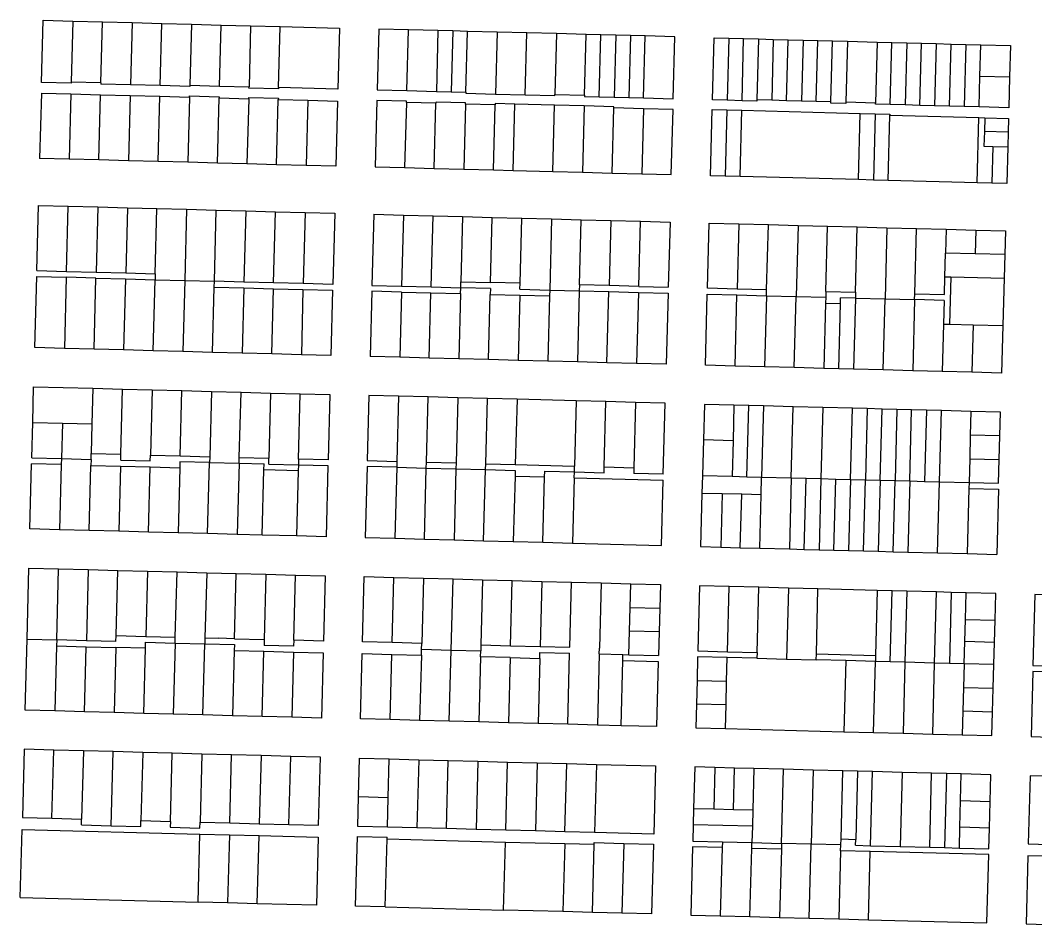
# Model space of a CAD drawing. Header units: inches. Extents: x 486468 to 494399, y 5455955 to 5460553.
# Drawn here: x 488195 to 488717, y 5456815 to 5457280 of the extents above; entities that cross this region are included whole.
import ezdxf

# ---------------------------------------------------------------- set-up
doc = ezdxf.new("R2010")
doc.units = ezdxf.units.IN
doc.header["$MEASUREMENT"] = 0
doc.layers.add('ParcelLines', color=10, linetype='Continuous')

msp = doc.modelspace()

# ---------------------------------------------------------------- linework, layer by layer
at = {"layer": 'ParcelLines', "color": 1}
for p, q in [((488205.743, 5457248.144), (488206.595, 5457280.113)), ((488206.595, 5457280.113), (488221.818, 5457279.711)), ((488221.818, 5457279.711), (488220.983, 5457248.347)), ((488221.818, 5457279.711), (488237.041, 5457279.309)), ((488236.207, 5457247.941), (488237.041, 5457279.309)), ((488237.041, 5457279.309), (488252.264, 5457278.907)), ((488252.264, 5457278.907), (488251.415, 5457246.926)), ((488252.264, 5457278.907), (488267.488, 5457278.505)), ((488266.638, 5457246.521), (488267.488, 5457278.505)), ((488267.488, 5457278.505), (488282.711, 5457278.103)), ((488282.711, 5457278.103), (488281.878, 5457246.724)), ((488282.711, 5457278.103), (488297.934, 5457277.701)), ((488297.102, 5457246.318), (488297.934, 5457277.701)), ((488297.934, 5457277.701), (488313.157, 5457277.298)), ((488313.157, 5457277.298), (488312.326, 5457245.912)), ((488313.157, 5457277.298), (488328.38, 5457276.896)), ((488327.549, 5457245.506), (488328.38, 5457276.896)), ((488328.38, 5457276.896), (488358.827, 5457276.092)), ((488358.827, 5457276.092), (488357.997, 5457244.695)), ((488378.976, 5457275.634), (488378.126, 5457244.382)), ((488394.225, 5457275.234), (488378.976, 5457275.634)), ((488393.376, 5457243.982), (488394.225, 5457275.234)), ((488409.425, 5457274.844), (488394.225, 5457275.234)), ((488409.425, 5457274.844), (488408.626, 5457243.583)), ((488417.025, 5457274.645), (488409.425, 5457274.844)), ((488417.025, 5457274.645), (488416.225, 5457243.383)), ((488424.675, 5457274.445), (488417.025, 5457274.645)), ((488423.825, 5457243.183), (488424.675, 5457274.445)), ((488439.875, 5457274.054), (488424.675, 5457274.445)), ((488439.875, 5457274.054), (488439.025, 5457242.183)), ((488455.125, 5457273.654), (488439.875, 5457274.054)), ((488454.275, 5457241.783), (488455.125, 5457273.654)), ((488470.325, 5457273.264), (488455.125, 5457273.654)), ((488470.325, 5457273.264), (488469.525, 5457241.983)), ((488485.575, 5457272.874), (488470.325, 5457273.264)), ((488484.725, 5457241.583), (488485.575, 5457272.874)), ((488493.175, 5457272.674), (488485.575, 5457272.874)), ((488492.325, 5457240.783), (488493.175, 5457272.674)), ((488500.825, 5457272.474), (488493.175, 5457272.674)), ((488500.825, 5457272.474), (488499.975, 5457240.584)), ((488508.424, 5457272.275), (488500.825, 5457272.474)), ((488508.424, 5457272.275), (488507.575, 5457240.384)), ((488516.024, 5457272.085), (488508.424, 5457272.275)), ((488515.175, 5457240.183), (488516.024, 5457272.085)), ((488531.274, 5457271.685), (488516.024, 5457272.085)), ((488530.425, 5457239.783), (488531.274, 5457271.685)), ((488550.525, 5457239.183), (488551.374, 5457271.134)), ((488551.374, 5457271.134), (488558.974, 5457270.934)), ((488558.974, 5457270.934), (488558.124, 5457238.983)), ((488558.974, 5457270.934), (488566.574, 5457270.734)), ((488565.724, 5457238.783), (488566.574, 5457270.734)), ((488566.574, 5457270.734), (488574.224, 5457270.534)), ((488574.224, 5457270.534), (488573.374, 5457239.183)), ((488574.224, 5457270.534), (488581.824, 5457270.334)), ((488581.824, 5457270.334), (488580.974, 5457238.983)), ((488581.824, 5457270.334), (488589.424, 5457270.134)), ((488588.624, 5457238.783), (488589.424, 5457270.134)), ((488589.424, 5457270.134), (488597.074, 5457269.934)), ((488597.074, 5457269.934), (488596.224, 5457238.584)), ((488597.074, 5457269.934), (488604.674, 5457269.735)), ((488603.824, 5457238.384), (488604.674, 5457269.735)), ((488604.674, 5457269.735), (488612.274, 5457269.535)), ((488611.424, 5457238.184), (488612.274, 5457269.535)), ((488612.274, 5457269.535), (488619.874, 5457269.335)), ((488619.874, 5457269.335), (488619.024, 5457237.984)), ((488619.874, 5457269.335), (488635.124, 5457268.935)), ((488635.124, 5457268.935), (488634.274, 5457237.584)), ((488635.124, 5457268.935), (488642.724, 5457268.734)), ((488641.874, 5457236.784), (488642.724, 5457268.734)), ((488642.724, 5457268.734), (488650.374, 5457268.534)), ((488650.374, 5457268.534), (488649.524, 5457236.584)), ((488650.374, 5457268.534), (488657.973, 5457268.334)), ((488657.124, 5457236.384), (488657.973, 5457268.334)), ((488657.973, 5457268.334), (488665.573, 5457268.134)), ((488665.573, 5457268.134), (488664.724, 5457236.184)), ((488665.573, 5457268.134), (488673.223, 5457267.934)), ((488672.324, 5457235.984), (488673.223, 5457267.934)), ((488673.223, 5457267.934), (488680.823, 5457267.734)), ((488680.823, 5457267.734), (488679.974, 5457235.784)), ((488680.823, 5457267.734), (488688.423, 5457267.534)), ((488687.993, 5457251.435), (488688.423, 5457267.534)), ((488688.423, 5457267.534), (488703.673, 5457267.135)), ((488703.673, 5457267.135), (488703.243, 5457251.035)), ((488220.967, 5457247.738), (488205.743, 5457248.144)), ((488220.983, 5457248.347), (488220.967, 5457247.738)), ((488236.207, 5457247.941), (488220.983, 5457248.347)), ((488236.207, 5457247.941), (488236.191, 5457247.332)), ((488251.415, 5457246.926), (488236.191, 5457247.332)), ((488687.574, 5457235.584), (488687.993, 5457251.435)), ((488687.993, 5457251.435), (488703.243, 5457251.035)), ((488703.243, 5457251.035), (488702.824, 5457235.184)), ((488205.597, 5457242.662), (488204.705, 5457209.169)), ((488205.597, 5457242.662), (488220.821, 5457242.256)), ((488220.821, 5457242.256), (488219.93, 5457208.76)), ((488220.821, 5457242.256), (488236.045, 5457241.85)), ((488266.638, 5457246.521), (488251.415, 5457246.926)), ((488281.862, 5457246.115), (488266.638, 5457246.521)), ((488281.878, 5457246.724), (488281.862, 5457246.115)), ((488281.878, 5457246.724), (488297.102, 5457246.318)), ((488297.102, 5457246.318), (488312.326, 5457245.912)), ((488312.309, 5457245.303), (488312.326, 5457245.912)), ((488327.533, 5457244.897), (488312.309, 5457245.303)), ((488327.549, 5457245.506), (488327.533, 5457244.897)), ((488357.997, 5457244.695), (488327.549, 5457245.506)), ((488378.126, 5457244.382), (488393.376, 5457243.982)), ((488393.376, 5457243.982), (488408.626, 5457243.583)), ((488408.626, 5457243.583), (488416.225, 5457243.383)), ((488416.225, 5457243.383), (488423.825, 5457243.183)), ((488423.825, 5457243.183), (488423.825, 5457242.583)), ((488423.825, 5457242.583), (488439.025, 5457242.183)), ((488439.025, 5457242.183), (488454.275, 5457241.783)), ((488469.525, 5457241.983), (488484.725, 5457241.583)), ((488469.525, 5457241.383), (488469.525, 5457241.983)), ((488235.154, 5457208.35), (488236.045, 5457241.85)), ((488236.045, 5457241.85), (488251.269, 5457241.444)), ((488251.269, 5457241.444), (488250.379, 5457207.941)), ((488251.269, 5457241.444), (488266.493, 5457241.038)), ((488265.603, 5457207.531), (488266.493, 5457241.038)), ((488266.493, 5457241.038), (488281.717, 5457240.632)), ((488281.717, 5457240.632), (488280.827, 5457207.122)), ((488281.717, 5457240.632), (488281.733, 5457241.242)), ((488281.733, 5457241.242), (488296.956, 5457240.836)), ((488296.052, 5457206.712), (488296.94, 5457240.227)), ((488296.956, 5457240.836), (488296.94, 5457240.227)), ((488296.94, 5457240.227), (488312.164, 5457239.821)), ((488312.164, 5457239.821), (488311.276, 5457206.303)), ((488312.164, 5457239.821), (488312.18, 5457240.43)), ((488312.18, 5457240.43), (488327.404, 5457240.024)), ((488326.501, 5457205.893), (488327.388, 5457239.415)), ((488327.404, 5457240.024), (488327.388, 5457239.415)), ((488327.388, 5457239.415), (488342.612, 5457239.009)), ((488342.612, 5457239.009), (488341.725, 5457205.484)), ((488342.612, 5457239.009), (488357.836, 5457238.603)), ((488357.836, 5457238.603), (488356.949, 5457205.075)), ((488378.026, 5457238.882), (488377.126, 5457204.78)), ((488393.226, 5457238.482), (488378.026, 5457238.882)), ((488393.226, 5457237.882), (488392.326, 5457204.381)), ((488393.226, 5457237.882), (488393.226, 5457238.482)), ((488408.426, 5457237.483), (488393.226, 5457237.882)), ((488407.576, 5457203.981), (488408.426, 5457237.483)), ((488408.476, 5457238.083), (488408.426, 5457237.483)), ((488423.675, 5457237.683), (488408.476, 5457238.083)), ((488423.675, 5457237.083), (488422.776, 5457203.581)), ((488423.675, 5457237.083), (488423.675, 5457237.683)), ((488438.925, 5457236.683), (488423.675, 5457237.083)), ((488438.925, 5457237.283), (488438.925, 5457236.683)), ((488448.975, 5457237.023), (488438.925, 5457237.283)), ((488448.076, 5457202.921), (488448.975, 5457237.023)), ((488469.375, 5457236.483), (488448.975, 5457237.023)), ((488454.275, 5457241.783), (488469.525, 5457241.383)), ((488484.725, 5457241.583), (488484.725, 5457240.983)), ((488484.725, 5457240.983), (488492.325, 5457240.783)), ((488492.325, 5457240.783), (488499.975, 5457240.584)), ((488499.975, 5457240.584), (488507.575, 5457240.384)), ((488507.575, 5457240.384), (488515.175, 5457240.183)), ((488515.175, 5457240.183), (488530.425, 5457239.783)), ((488558.124, 5457238.983), (488550.525, 5457239.183)), ((488565.724, 5457238.783), (488558.124, 5457238.983)), ((488573.374, 5457238.583), (488565.724, 5457238.783)), ((488573.374, 5457239.183), (488573.374, 5457238.583)), ((488580.974, 5457238.983), (488573.374, 5457239.183)), ((488588.624, 5457238.783), (488580.974, 5457238.983)), ((488596.224, 5457238.584), (488588.624, 5457238.783)), ((488603.824, 5457238.384), (488596.224, 5457238.584)), ((488611.424, 5457238.184), (488603.824, 5457238.384)), ((488611.424, 5457237.584), (488611.424, 5457238.184)), ((488619.024, 5457237.384), (488611.424, 5457237.584)), ((488619.024, 5457237.984), (488619.024, 5457237.384)), ((488634.274, 5457237.584), (488619.024, 5457237.984)), ((488634.274, 5457236.984), (488634.274, 5457237.584)), ((488641.874, 5457236.784), (488634.274, 5457236.984)), ((488649.524, 5457236.584), (488641.874, 5457236.784)), ((488438.026, 5457203.181), (488438.925, 5457236.683)), ((488468.475, 5457202.381), (488469.375, 5457236.483)), ((488484.625, 5457236.082), (488469.375, 5457236.483)), ((488484.625, 5457236.082), (488483.675, 5457201.981)), ((488499.825, 5457235.683), (488484.625, 5457236.082)), ((488498.925, 5457201.582), (488499.825, 5457235.083)), ((488499.825, 5457235.083), (488499.825, 5457235.683)), ((488515.025, 5457234.683), (488499.825, 5457235.083)), ((488515.025, 5457234.683), (488514.175, 5457201.182)), ((488530.275, 5457234.283), (488515.025, 5457234.683)), ((488529.375, 5457200.782), (488530.275, 5457234.283)), ((488549.475, 5457200.232), (488550.375, 5457234.283)), ((488550.375, 5457234.283), (488557.975, 5457234.083)), ((488557.975, 5457234.083), (488557.075, 5457200.032)), ((488557.975, 5457234.083), (488565.624, 5457233.883)), ((488564.725, 5457200.082), (488565.624, 5457233.883)), ((488565.624, 5457233.883), (488626.524, 5457232.284)), ((488625.624, 5457198.233), (488626.524, 5457232.284)), ((488626.524, 5457232.284), (488634.124, 5457232.084)), ((488634.124, 5457232.084), (488633.224, 5457198.033)), ((488634.124, 5457232.084), (488641.774, 5457231.884)), ((488641.774, 5457231.884), (488641.724, 5457231.284)), ((488657.124, 5457236.384), (488649.524, 5457236.584)), ((488664.724, 5457236.184), (488657.124, 5457236.384)), ((488672.324, 5457235.984), (488664.724, 5457236.184)), ((488679.974, 5457235.784), (488672.324, 5457235.984)), ((488687.574, 5457235.584), (488679.974, 5457235.784)), ((488702.824, 5457235.184), (488687.574, 5457235.584)), ((488640.824, 5457197.833), (488641.724, 5457231.284)), ((488641.724, 5457231.284), (488687.424, 5457230.084)), ((488686.524, 5457196.634), (488687.424, 5457230.084)), ((488687.424, 5457230.084), (488690.474, 5457230.004)), ((488690.474, 5457230.004), (488690.284, 5457222.984)), ((488690.474, 5457230.004), (488702.674, 5457229.684)), ((488702.674, 5457229.684), (488702.484, 5457222.684)), ((488690.284, 5457222.984), (488690.074, 5457215.384)), ((488702.484, 5457222.684), (488690.284, 5457222.984)), ((488702.484, 5457222.684), (488702.284, 5457215.084)), ((488690.074, 5457215.384), (488694.624, 5457215.274)), ((488694.624, 5457215.274), (488694.124, 5457196.434)), ((488694.624, 5457215.274), (488702.284, 5457215.084)), ((488702.284, 5457215.084), (488701.774, 5457196.234)), ((488219.93, 5457208.76), (488204.705, 5457209.169)), ((488235.154, 5457208.35), (488219.93, 5457208.76)), ((488250.379, 5457207.941), (488235.154, 5457208.35)), ((488265.603, 5457207.531), (488250.379, 5457207.941)), ((488280.827, 5457207.122), (488265.603, 5457207.531)), ((488296.052, 5457206.712), (488280.827, 5457207.122)), ((488311.276, 5457206.303), (488296.052, 5457206.712)), ((488326.501, 5457205.893), (488311.276, 5457206.303)), ((488341.725, 5457205.484), (488326.501, 5457205.893)), ((488356.949, 5457205.075), (488341.725, 5457205.484)), ((488377.126, 5457204.78), (488392.326, 5457204.381)), ((488392.326, 5457204.381), (488407.576, 5457203.981)), ((488407.576, 5457203.981), (488422.776, 5457203.581)), ((488422.776, 5457203.581), (488438.026, 5457203.181)), ((488438.026, 5457203.181), (488448.076, 5457202.921)), ((488448.076, 5457202.921), (488468.475, 5457202.381)), ((488468.475, 5457202.381), (488483.675, 5457201.981)), ((488483.675, 5457201.981), (488498.925, 5457201.582)), ((488498.925, 5457201.582), (488514.175, 5457201.182)), ((488514.175, 5457201.182), (488529.375, 5457200.782)), ((488557.075, 5457200.032), (488549.475, 5457200.232)), ((488564.725, 5457199.832), (488557.075, 5457200.032)), ((488564.725, 5457199.832), (488564.725, 5457200.082)), ((488625.624, 5457198.233), (488564.725, 5457199.832)), ((488633.224, 5457198.033), (488625.624, 5457198.233)), ((488640.824, 5457197.833), (488633.224, 5457198.033)), ((488686.524, 5457196.634), (488640.824, 5457197.833)), ((488694.124, 5457196.434), (488686.524, 5457196.634)), ((488701.774, 5457196.234), (488694.124, 5457196.434)), ((488203.283, 5457151.47), (488204.177, 5457184.976)), ((488204.177, 5457184.976), (488219.377, 5457184.576)), ((488218.507, 5457151.066), (488219.377, 5457184.576)), ((488219.377, 5457184.576), (488234.577, 5457184.166)), ((488234.577, 5457184.166), (488233.706, 5457150.661)), ((488234.577, 5457184.166), (488249.826, 5457183.767)), ((488249.826, 5457183.767), (488248.955, 5457150.256)), ((488249.826, 5457183.767), (488265.026, 5457183.357)), ((488264.155, 5457149.852), (488265.026, 5457183.357)), ((488265.026, 5457183.357), (488280.276, 5457182.958)), ((488280.276, 5457182.958), (488279.276, 5457146.402)), ((488280.276, 5457182.958), (488295.476, 5457182.548)), ((488294.525, 5457145.996), (488295.476, 5457182.548)), ((488295.476, 5457182.548), (488310.676, 5457182.148)), ((488310.676, 5457182.148), (488309.725, 5457145.592)), ((488310.676, 5457182.148), (488325.926, 5457181.738)), ((488324.976, 5457145.186), (488325.926, 5457181.738)), ((488325.926, 5457181.738), (488341.126, 5457181.339)), ((488341.126, 5457181.339), (488340.176, 5457144.782)), ((488341.126, 5457181.339), (488356.376, 5457180.929)), ((488356.376, 5457180.929), (488355.401, 5457144.377)), ((488376.476, 5457180.429), (488375.476, 5457143.878)), ((488376.476, 5457180.429), (488391.676, 5457180.03)), ((488391.676, 5457180.03), (488390.726, 5457143.478)), ((488391.676, 5457180.03), (488406.926, 5457179.63)), ((488405.925, 5457143.078), (488406.926, 5457179.63)), ((488406.926, 5457179.63), (488422.126, 5457179.23)), ((488422.126, 5457179.23), (488421.255, 5457145.72)), ((488422.126, 5457179.23), (488437.376, 5457178.83)), ((488436.475, 5457145.321), (488437.376, 5457178.83)), ((488437.376, 5457178.83), (488452.576, 5457178.43)), ((488451.704, 5457144.922), (488452.576, 5457178.43)), ((488452.576, 5457178.43), (488467.826, 5457178.03)), ((488467.826, 5457178.03), (488466.875, 5457141.478)), ((488467.826, 5457178.03), (488483.026, 5457177.631)), ((488482.155, 5457144.124), (488483.026, 5457177.631)), ((488483.026, 5457177.631), (488498.276, 5457177.231)), ((488498.276, 5457177.231), (488497.405, 5457143.724)), ((488498.276, 5457177.231), (488513.525, 5457176.831)), ((488512.609, 5457143.325), (488513.525, 5457176.831)), ((488513.525, 5457176.831), (488528.725, 5457176.431)), ((488528.725, 5457176.431), (488527.837, 5457142.926)), ((488547.926, 5457142.38), (488548.825, 5457175.881)), ((488548.825, 5457175.881), (488564.075, 5457175.481)), ((488564.075, 5457175.481), (488563.175, 5457141.981)), ((488564.075, 5457175.481), (488579.275, 5457175.082)), ((488578.375, 5457141.581), (488579.275, 5457175.082)), ((488579.275, 5457175.082), (488594.525, 5457174.682)), ((488594.525, 5457174.682), (488593.525, 5457138.131)), ((488594.525, 5457174.682), (488609.725, 5457174.282)), ((488608.825, 5457140.781), (488609.725, 5457174.282)), ((488609.725, 5457174.282), (488624.975, 5457173.882)), ((488624.075, 5457140.381), (488624.975, 5457173.882)), ((488624.975, 5457173.882), (488640.175, 5457173.482)), ((488640.175, 5457173.482), (488639.225, 5457136.932)), ((488640.175, 5457173.482), (488655.424, 5457173.083)), ((488654.525, 5457139.582), (488655.424, 5457173.083)), ((488655.424, 5457173.083), (488670.674, 5457172.683)), ((488670.674, 5457172.683), (488670.345, 5457160.483)), ((488670.674, 5457172.683), (488685.874, 5457172.283)), ((488685.874, 5457172.283), (488685.574, 5457160.083)), ((488685.874, 5457172.283), (488701.124, 5457171.883)), ((488701.124, 5457171.883), (488700.784, 5457159.683)), ((488670.019, 5457148.308), (488670.345, 5457160.483)), ((488685.574, 5457160.083), (488670.345, 5457160.483)), ((488700.784, 5457159.683), (488685.574, 5457160.083)), ((488700.784, 5457159.683), (488700.455, 5457147.508)), ((488202.227, 5457111.873), (488203.202, 5457148.425)), ((488203.202, 5457148.425), (488218.427, 5457148.02)), ((488203.283, 5457151.47), (488218.507, 5457151.066)), ((488218.507, 5457151.066), (488233.706, 5457150.661)), ((488233.706, 5457150.661), (488248.955, 5457150.256)), ((488248.955, 5457150.256), (488264.155, 5457149.852)), ((488264.155, 5457149.852), (488264.076, 5457146.806)), ((488669.775, 5457139.182), (488670.019, 5457148.308)), ((488670.019, 5457148.308), (488673.064, 5457148.228)), ((488673.064, 5457148.228), (488672.391, 5457123.902)), ((488673.064, 5457148.228), (488700.455, 5457147.508)), ((488218.427, 5457148.02), (488217.477, 5457111.463)), ((488233.626, 5457147.616), (488218.427, 5457148.02)), ((488232.677, 5457111.063), (488233.626, 5457147.616)), ((488233.626, 5457147.616), (488248.876, 5457147.21)), ((488248.876, 5457147.21), (488247.877, 5457110.664)), ((488248.876, 5457147.21), (488264.076, 5457146.806)), ((488263.127, 5457110.254), (488264.076, 5457146.806)), ((488264.076, 5457146.806), (488279.276, 5457146.402)), ((488279.276, 5457146.402), (488278.326, 5457109.854)), ((488279.276, 5457146.402), (488294.525, 5457145.996)), ((488293.576, 5457109.445), (488294.425, 5457142.951)), ((488294.425, 5457142.951), (488294.525, 5457145.996)), ((488294.425, 5457142.951), (488309.625, 5457142.547)), ((488309.725, 5457145.592), (488294.525, 5457145.996)), ((488324.976, 5457145.186), (488309.725, 5457145.592)), ((488340.176, 5457144.782), (488324.976, 5457145.186)), ((488355.401, 5457144.377), (488340.176, 5457144.782)), ((488375.476, 5457143.878), (488390.726, 5457143.478)), ((488390.726, 5457143.478), (488405.925, 5457143.078)), ((488405.925, 5457143.078), (488421.175, 5457142.678)), ((488421.176, 5457142.678), (488421.255, 5457145.72)), ((488421.255, 5457145.72), (488436.475, 5457145.321)), ((488451.704, 5457144.922), (488436.475, 5457145.321)), ((488451.615, 5457141.879), (488451.704, 5457144.922)), ((488482.155, 5457144.124), (488482.076, 5457141.079)), ((488497.405, 5457143.724), (488482.155, 5457144.124)), ((488512.609, 5457143.325), (488497.405, 5457143.724)), ((488512.609, 5457143.325), (488527.837, 5457142.926)), ((488700.455, 5457147.508), (488699.795, 5457123.182)), ((488309.625, 5457142.547), (488308.776, 5457109.035)), ((488309.625, 5457142.547), (488324.875, 5457142.141)), ((488323.976, 5457108.635), (488324.875, 5457142.141)), ((488324.875, 5457142.141), (488340.075, 5457141.737)), ((488340.075, 5457141.737), (488339.226, 5457108.225)), ((488340.075, 5457141.737), (488355.32, 5457141.332)), ((488355.32, 5457141.332), (488354.426, 5457107.826)), ((488375.376, 5457140.828), (488374.526, 5457107.326)), ((488390.626, 5457140.428), (488375.376, 5457140.828)), ((488390.626, 5457140.428), (488389.776, 5457106.926)), ((488390.626, 5457140.428), (488405.846, 5457140.032)), ((488404.976, 5457106.526), (488405.846, 5457140.032)), ((488405.846, 5457140.032), (488421.096, 5457139.63)), ((488421.096, 5457139.63), (488420.226, 5457106.127)), ((488421.096, 5457139.63), (488421.176, 5457142.678)), ((488436.41, 5457142.275), (488421.176, 5457142.678)), ((488435.426, 5457105.727), (488436.345, 5457139.228)), ((488436.41, 5457142.275), (488436.345, 5457139.228)), ((488436.345, 5457139.228), (488451.525, 5457138.828)), ((488451.525, 5457138.828), (488450.676, 5457105.327)), ((488451.525, 5457138.828), (488466.775, 5457138.428)), ((488451.615, 5457141.879), (488466.875, 5457141.478)), ((488466.775, 5457138.428), (488465.875, 5457104.928)), ((488466.875, 5457141.478), (488466.775, 5457138.428)), ((488466.875, 5457141.478), (488482.076, 5457141.079)), ((488482.076, 5457141.079), (488481.125, 5457104.528)), ((488482.076, 5457141.079), (488497.326, 5457140.68)), ((488496.325, 5457104.128), (488497.326, 5457140.68)), ((488497.326, 5457140.68), (488512.526, 5457140.28)), ((488512.526, 5457140.28), (488511.575, 5457103.728)), ((488512.526, 5457140.28), (488527.756, 5457139.88)), ((488527.756, 5457139.88), (488526.775, 5457103.328)), ((488546.876, 5457102.779), (488547.876, 5457139.33)), ((488547.876, 5457139.33), (488563.076, 5457138.931)), ((488563.175, 5457141.981), (488547.926, 5457142.38)), ((488562.126, 5457102.38), (488563.076, 5457138.931)), ((488563.076, 5457138.931), (488578.325, 5457138.531)), ((488578.375, 5457141.581), (488563.175, 5457141.981)), ((488578.325, 5457138.531), (488577.326, 5457101.99)), ((488578.325, 5457138.531), (488578.375, 5457141.581)), ((488578.325, 5457138.531), (488593.525, 5457138.131)), ((488592.576, 5457101.59), (488593.525, 5457138.131)), ((488593.525, 5457138.131), (488608.755, 5457137.731)), ((488608.755, 5457137.731), (488608.675, 5457134.681)), ((488608.825, 5457140.781), (488608.755, 5457137.731)), ((488608.825, 5457140.781), (488624.075, 5457140.381)), ((488624.075, 5457140.381), (488623.975, 5457137.331)), ((488654.425, 5457136.532), (488654.525, 5457139.582)), ((488654.525, 5457139.582), (488669.775, 5457139.182)), ((488608.675, 5457134.681), (488607.776, 5457101.2)), ((488608.675, 5457134.681), (488616.275, 5457134.481)), ((488615.426, 5457101), (488616.275, 5457134.481)), ((488616.275, 5457134.481), (488616.375, 5457137.531)), ((488623.975, 5457137.331), (488616.375, 5457137.531)), ((488623.975, 5457137.331), (488623.025, 5457100.8)), ((488623.975, 5457137.331), (488639.225, 5457136.932)), ((488638.225, 5457100.411), (488639.225, 5457136.932)), ((488639.225, 5457136.932), (488654.425, 5457136.532)), ((488654.425, 5457136.532), (488653.475, 5457100.011)), ((488669.675, 5457136.132), (488654.425, 5457136.532)), ((488669.675, 5457136.132), (488669.345, 5457123.982)), ((488669.345, 5457123.982), (488668.675, 5457099.621)), ((488669.345, 5457123.982), (488672.391, 5457123.902)), ((488672.391, 5457123.902), (488684.575, 5457123.582)), ((488684.575, 5457123.582), (488683.925, 5457099.222)), ((488684.575, 5457123.582), (488699.795, 5457123.182)), ((488699.795, 5457123.182), (488699.125, 5457098.832)), ((488217.477, 5457111.463), (488202.227, 5457111.873)), ((488232.677, 5457111.063), (488217.477, 5457111.463)), ((488247.877, 5457110.664), (488232.677, 5457111.063)), ((488263.127, 5457110.254), (488247.877, 5457110.664)), ((488278.326, 5457109.854), (488263.127, 5457110.254)), ((488293.576, 5457109.445), (488278.326, 5457109.854)), ((488308.776, 5457109.035), (488293.576, 5457109.445)), ((488323.976, 5457108.635), (488308.776, 5457109.035)), ((488339.226, 5457108.225), (488323.976, 5457108.635)), ((488354.426, 5457107.826), (488339.226, 5457108.225)), ((488389.776, 5457106.926), (488374.526, 5457107.326)), ((488404.976, 5457106.526), (488389.776, 5457106.926)), ((488420.226, 5457106.127), (488404.976, 5457106.526)), ((488435.426, 5457105.727), (488420.226, 5457106.127)), ((488450.676, 5457105.327), (488435.426, 5457105.727)), ((488465.875, 5457104.928), (488450.676, 5457105.327)), ((488481.125, 5457104.528), (488465.875, 5457104.928)), ((488496.325, 5457104.128), (488481.125, 5457104.528)), ((488511.575, 5457103.728), (488496.325, 5457104.128)), ((488526.775, 5457103.328), (488511.575, 5457103.728)), ((488562.126, 5457102.38), (488546.876, 5457102.779)), ((488577.326, 5457101.99), (488562.126, 5457102.38)), ((488592.576, 5457101.59), (488577.326, 5457101.99)), ((488607.776, 5457101.2), (488592.576, 5457101.59)), ((488615.426, 5457101), (488607.776, 5457101.2)), ((488623.025, 5457100.8), (488615.426, 5457101)), ((488638.225, 5457100.411), (488623.025, 5457100.8)), ((488653.475, 5457100.011), (488638.225, 5457100.411)), ((488668.675, 5457099.621), (488653.475, 5457100.011)), ((488683.925, 5457099.222), (488668.675, 5457099.621)), ((488699.125, 5457098.832), (488683.925, 5457099.222)), ((488201.148, 5457073.472), (488201.627, 5457091.772)), ((488201.627, 5457091.772), (488232.077, 5457090.963)), ((488232.077, 5457090.963), (488231.602, 5457072.673)), ((488232.077, 5457090.963), (488247.327, 5457090.553)), ((488246.456, 5457057.069), (488247.327, 5457090.553)), ((488247.327, 5457090.553), (488262.527, 5457090.154)), ((488262.527, 5457090.154), (488261.677, 5457056.623)), ((488262.527, 5457090.154), (488277.777, 5457089.754)), ((488276.927, 5457056.224), (488277.777, 5457089.754)), ((488277.777, 5457089.754), (488292.976, 5457089.344)), ((488292.976, 5457089.344), (488292.127, 5457055.824)), ((488292.976, 5457089.344), (488308.226, 5457088.944)), ((488307.355, 5457055.425), (488308.226, 5457088.944)), ((488308.226, 5457088.944), (488323.426, 5457088.534)), ((488323.426, 5457088.534), (488322.555, 5457055.026)), ((488323.426, 5457088.534), (488338.676, 5457088.125)), ((488337.826, 5457054.625), (488338.676, 5457088.125)), ((488338.676, 5457088.125), (488353.926, 5457087.725)), ((488353.926, 5457087.725), (488353.026, 5457054.225)), ((488373.964, 5457087.347), (488373.077, 5457053.808)), ((488389.192, 5457086.944), (488373.964, 5457087.347)), ((488389.192, 5457086.944), (488388.304, 5457053.405)), ((488404.42, 5457086.54), (488389.192, 5457086.944)), ((488403.531, 5457053.001), (488404.42, 5457086.54)), ((488419.647, 5457086.137), (488404.42, 5457086.54)), ((488419.647, 5457086.137), (488418.758, 5457052.598)), ((488434.875, 5457085.733), (488419.647, 5457086.137)), ((488433.985, 5457052.194), (488434.875, 5457085.733)), ((488450.103, 5457085.329), (488434.875, 5457085.733)), ((488450.103, 5457085.329), (488449.212, 5457051.791)), ((488480.559, 5457084.522), (488450.103, 5457085.329)), ((488480.559, 5457084.522), (488479.666, 5457050.983)), ((488495.787, 5457084.119), (488480.559, 5457084.522)), ((488494.893, 5457050.58), (488495.787, 5457084.119)), ((488511.015, 5457083.715), (488495.787, 5457084.119)), ((488511.015, 5457083.715), (488510.12, 5457050.176)), ((488526.242, 5457083.312), (488511.015, 5457083.715)), ((488525.267, 5457046.769), (488526.242, 5457083.312)), ((488546.376, 5457082.679), (488545.876, 5457064.429)), ((488561.576, 5457082.289), (488546.376, 5457082.679)), ((488561.576, 5457082.289), (488561.106, 5457064.029)), ((488569.226, 5457082.089), (488561.576, 5457082.289)), ((488568.226, 5457045.529), (488569.226, 5457082.089)), ((488576.826, 5457081.889), (488569.226, 5457082.089)), ((488576.826, 5457081.889), (488575.826, 5457045.329)), ((488592.026, 5457081.5), (488576.826, 5457081.889)), ((488591.076, 5457044.929), (488592.026, 5457081.5)), ((488607.276, 5457081.1), (488592.026, 5457081.5)), ((488607.276, 5457081.1), (488606.276, 5457044.53)), ((488622.476, 5457080.711), (488607.276, 5457081.1)), ((488621.526, 5457044.131), (488622.476, 5457080.711)), ((488630.076, 5457080.511), (488622.476, 5457080.711)), ((488630.076, 5457080.511), (488629.126, 5457043.931)), ((488637.726, 5457080.311), (488630.076, 5457080.511)), ((488636.726, 5457043.731), (488637.726, 5457080.311)), ((488645.325, 5457080.111), (488637.726, 5457080.311)), ((488645.325, 5457080.111), (488644.376, 5457043.531)), ((488652.925, 5457079.911), (488645.325, 5457080.111)), ((488651.976, 5457043.331), (488652.925, 5457079.911)), ((488660.525, 5457079.721), (488652.925, 5457079.911)), ((488660.525, 5457079.721), (488659.576, 5457043.131)), ((488668.175, 5457079.521), (488660.525, 5457079.721)), ((488667.176, 5457042.931), (488668.175, 5457079.521)), ((488683.375, 5457079.131), (488668.175, 5457079.521)), ((488683.375, 5457079.131), (488683.065, 5457066.931)), ((488698.625, 5457078.732), (488683.375, 5457079.131)), ((488698.285, 5457066.531), (488698.625, 5457078.732)), ((488200.678, 5457055.223), (488201.148, 5457073.472)), ((488201.148, 5457073.472), (488216.397, 5457073.073)), ((488216.397, 5457073.073), (488215.927, 5457054.823)), ((488216.397, 5457073.073), (488231.602, 5457072.673)), ((488231.602, 5457072.673), (488231.207, 5457057.469)), ((488683.065, 5457066.931), (488682.745, 5457054.731)), ((488698.285, 5457066.531), (488683.065, 5457066.931)), ((488697.955, 5457054.331), (488698.285, 5457066.531)), ((488545.876, 5457064.429), (488545.376, 5457046.129)), ((488561.106, 5457064.029), (488545.876, 5457064.429)), ((488561.106, 5457064.029), (488560.626, 5457045.729)), ((488200.678, 5457055.223), (488215.927, 5457054.823)), ((488215.927, 5457054.823), (488215.827, 5457051.772)), ((488215.927, 5457054.823), (488231.127, 5457054.423)), ((488231.127, 5457054.423), (488231.048, 5457051.374)), ((488231.127, 5457054.423), (488231.207, 5457057.469)), ((488231.207, 5457057.469), (488246.456, 5457057.069)), ((488246.377, 5457054.023), (488246.456, 5457057.069)), ((488261.577, 5457053.623), (488261.677, 5457056.623)), ((488261.677, 5457056.623), (488276.927, 5457056.224)), ((488276.927, 5457056.224), (488292.127, 5457055.824)), ((488292.127, 5457055.824), (488292.027, 5457052.824)), ((488307.277, 5457052.414), (488307.355, 5457055.425)), ((488307.355, 5457055.425), (488322.555, 5457055.026)), ((488322.477, 5457052.015), (488322.555, 5457055.026)), ((488337.826, 5457054.625), (488337.727, 5457051.625)), ((488353.026, 5457054.225), (488337.826, 5457054.625)), ((488682.745, 5457054.731), (488682.426, 5457042.531)), ((488682.745, 5457054.731), (488697.955, 5457054.331)), ((488697.625, 5457042.132), (488697.955, 5457054.331)), ((488199.728, 5457018.673), (488200.578, 5457052.173)), ((488215.827, 5457051.772), (488200.578, 5457052.173)), ((488215.827, 5457051.772), (488214.978, 5457018.273)), ((488230.178, 5457017.873), (488231.048, 5457051.374)), ((488231.048, 5457051.374), (488246.277, 5457050.973)), ((488246.277, 5457050.973), (488245.427, 5457017.473)), ((488246.277, 5457050.973), (488261.498, 5457050.573)), ((488246.377, 5457054.023), (488261.577, 5457053.623)), ((488260.627, 5457017.073), (488261.498, 5457050.573)), ((488261.498, 5457050.573), (488276.748, 5457050.173)), ((488276.748, 5457050.173), (488275.877, 5457016.674)), ((488276.827, 5457053.224), (488276.748, 5457050.173)), ((488292.027, 5457052.824), (488276.827, 5457053.224)), ((488291.078, 5457016.274), (488292.027, 5457052.824)), ((488292.027, 5457052.824), (488307.277, 5457052.414)), ((488307.277, 5457052.414), (488306.328, 5457015.875)), ((488307.277, 5457052.414), (488320.054, 5457052.075)), ((488319.128, 5457015.535), (488319.977, 5457049.038)), ((488319.977, 5457049.038), (488320.054, 5457052.075)), ((488337.627, 5457048.575), (488319.977, 5457049.038)), ((488322.477, 5457052.015), (488337.727, 5457051.625)), ((488337.727, 5457051.625), (488337.627, 5457048.575)), ((488337.727, 5457051.625), (488352.926, 5457051.225)), ((488352.926, 5457051.225), (488351.978, 5457014.675)), ((488372.998, 5457050.805), (488372.032, 5457014.262)), ((488388.225, 5457050.401), (488372.998, 5457050.805)), ((488373.077, 5457053.808), (488388.304, 5457053.405)), ((488388.225, 5457050.401), (488387.258, 5457013.859)), ((488388.304, 5457053.405), (488388.225, 5457050.401)), ((488388.225, 5457050.401), (488403.452, 5457049.998)), ((488402.484, 5457013.455), (488403.452, 5457049.998)), ((488403.452, 5457049.998), (488403.531, 5457053.001)), ((488403.452, 5457049.998), (488418.679, 5457049.594)), ((488403.531, 5457053.001), (488418.758, 5457052.598)), ((488418.679, 5457049.594), (488417.71, 5457013.052)), ((488418.758, 5457052.598), (488418.679, 5457049.594)), ((488418.679, 5457049.594), (488433.905, 5457049.191)), ((488432.936, 5457012.648), (488433.905, 5457049.191)), ((488433.905, 5457049.191), (488433.985, 5457052.194)), ((488433.905, 5457049.191), (488449.132, 5457048.787)), ((488433.985, 5457052.194), (488449.212, 5457051.791)), ((488449.212, 5457051.791), (488479.666, 5457050.983)), ((488479.586, 5457047.98), (488479.666, 5457050.983)), ((488494.813, 5457047.576), (488494.893, 5457050.58)), ((488494.893, 5457050.58), (488510.12, 5457050.176)), ((488510.12, 5457050.176), (488510.04, 5457047.173)), ((488337.627, 5457048.575), (488336.778, 5457015.075)), ((488449.053, 5457045.783), (488448.162, 5457012.244)), ((488449.132, 5457048.787), (488449.053, 5457045.783)), ((488449.053, 5457045.783), (488464.279, 5457045.38)), ((488463.388, 5457011.841), (488464.279, 5457045.38)), ((488464.279, 5457045.38), (488464.359, 5457048.383)), ((488464.359, 5457048.383), (488479.586, 5457047.98)), ((488479.506, 5457044.976), (488478.614, 5457011.437)), ((488479.506, 5457044.976), (488479.586, 5457047.98)), ((488479.506, 5457044.976), (488525.187, 5457043.765)), ((488479.586, 5457047.98), (488494.813, 5457047.576)), ((488525.267, 5457046.769), (488510.04, 5457047.173)), ((488524.291, 5457010.227), (488525.187, 5457043.765)), ((488545.376, 5457046.129), (488545.136, 5457036.979)), ((488545.376, 5457046.129), (488560.626, 5457045.729)), ((488560.626, 5457045.729), (488568.226, 5457045.529)), ((488568.226, 5457045.529), (488575.826, 5457045.329)), ((488575.586, 5457036.229), (488575.826, 5457045.329)), ((488575.826, 5457045.329), (488591.076, 5457044.929)), ((488591.076, 5457044.929), (488590.076, 5457008.379)), ((488591.076, 5457044.929), (488598.676, 5457044.73)), ((488597.726, 5457008.18), (488598.676, 5457044.73)), ((488598.676, 5457044.73), (488606.276, 5457044.53)), ((488606.276, 5457044.53), (488605.326, 5457007.981)), ((488606.276, 5457044.53), (488613.926, 5457044.331)), ((488612.926, 5457007.781), (488613.926, 5457044.331)), ((488613.926, 5457044.331), (488621.526, 5457044.131)), ((488621.526, 5457044.131), (488620.526, 5457007.581)), ((488621.526, 5457044.131), (488629.126, 5457043.931)), ((488628.176, 5457007.381), (488629.126, 5457043.931)), ((488629.126, 5457043.931), (488636.726, 5457043.731)), ((488636.726, 5457043.731), (488635.776, 5457007.181)), ((488636.726, 5457043.731), (488644.376, 5457043.531)), ((488643.376, 5457006.981), (488644.376, 5457043.531)), ((488644.376, 5457043.531), (488651.976, 5457043.331)), ((488651.976, 5457043.331), (488650.976, 5457006.781)), ((488651.976, 5457043.331), (488659.576, 5457043.131)), ((488659.576, 5457043.131), (488667.176, 5457042.931)), ((488666.226, 5457006.381), (488667.176, 5457042.931)), ((488667.176, 5457042.931), (488682.426, 5457042.531)), ((488682.326, 5457039.481), (488681.406, 5457005.981)), ((488682.426, 5457042.531), (488682.326, 5457039.481)), ((488682.326, 5457039.481), (488697.625, 5457039.082)), ((488682.426, 5457042.531), (488697.625, 5457042.132)), ((488697.625, 5457039.082), (488696.676, 5457005.582)), ((488545.136, 5457036.979), (488544.427, 5457009.579)), ((488555.526, 5457036.729), (488545.136, 5457036.979)), ((488555.526, 5457036.729), (488554.777, 5457009.309)), ((488565.576, 5457036.479), (488555.526, 5457036.729)), ((488564.827, 5457009.039), (488565.576, 5457036.479)), ((488575.586, 5457036.229), (488565.576, 5457036.479)), ((488574.877, 5457008.779), (488575.586, 5457036.229)), ((488214.978, 5457018.273), (488199.728, 5457018.673)), ((488230.178, 5457017.873), (488214.978, 5457018.273)), ((488245.427, 5457017.473), (488230.178, 5457017.873)), ((488260.627, 5457017.073), (488245.427, 5457017.473)), ((488275.877, 5457016.674), (488260.627, 5457017.073)), ((488291.078, 5457016.274), (488275.877, 5457016.674)), ((488306.328, 5457015.875), (488291.078, 5457016.274)), ((488319.128, 5457015.535), (488306.328, 5457015.875)), ((488336.778, 5457015.075), (488319.128, 5457015.535)), ((488351.978, 5457014.675), (488336.778, 5457015.075)), ((488372.032, 5457014.262), (488387.258, 5457013.859)), ((488387.258, 5457013.859), (488402.484, 5457013.455)), ((488402.484, 5457013.455), (488417.71, 5457013.052)), ((488417.71, 5457013.052), (488432.936, 5457012.648)), ((488432.936, 5457012.648), (488448.162, 5457012.244)), ((488448.162, 5457012.244), (488463.388, 5457011.841)), ((488463.388, 5457011.841), (488478.614, 5457011.437)), ((488478.614, 5457011.437), (488524.291, 5457010.227)), ((488544.427, 5457009.579), (488554.777, 5457009.309)), ((488554.777, 5457009.309), (488564.827, 5457009.039)), ((488564.827, 5457009.039), (488574.877, 5457008.779)), ((488574.877, 5457008.779), (488590.076, 5457008.379)), ((488590.076, 5457008.379), (488597.726, 5457008.18)), ((488597.726, 5457008.18), (488605.326, 5457007.981)), ((488605.326, 5457007.981), (488612.926, 5457007.781)), ((488612.926, 5457007.781), (488620.526, 5457007.581)), ((488620.526, 5457007.581), (488628.176, 5457007.381)), ((488628.176, 5457007.381), (488635.776, 5457007.181)), ((488635.776, 5457007.181), (488643.376, 5457006.981)), ((488643.376, 5457006.981), (488650.976, 5457006.781)), ((488650.976, 5457006.781), (488666.226, 5457006.381)), ((488666.226, 5457006.381), (488681.406, 5457005.981)), ((488681.406, 5457005.981), (488696.676, 5457005.582)), ((488198.279, 5456962.023), (488199.229, 5456998.573)), ((488199.229, 5456998.573), (488214.429, 5456998.173)), ((488213.479, 5456961.623), (488214.429, 5456998.173)), ((488214.429, 5456998.173), (488229.679, 5456997.773)), ((488229.679, 5456997.773), (488228.729, 5456961.223)), ((488229.679, 5456997.773), (488244.879, 5456997.373)), ((488244.029, 5456963.873), (488244.879, 5456997.373)), ((488244.879, 5456997.373), (488260.128, 5456996.973)), ((488260.128, 5456996.973), (488259.279, 5456963.473)), ((488260.128, 5456996.973), (488275.328, 5456996.574)), ((488274.458, 5456963.074), (488275.328, 5456996.574)), ((488275.328, 5456996.574), (488290.578, 5456996.175)), ((488290.578, 5456996.175), (488289.678, 5456962.675)), ((488290.578, 5456996.175), (488305.778, 5456995.775)), ((488304.928, 5456962.275), (488305.778, 5456995.775)), ((488305.778, 5456995.775), (488321.028, 5456995.375)), ((488321.028, 5456995.375), (488320.178, 5456961.875)), ((488321.028, 5456995.375), (488336.228, 5456994.975)), ((488335.357, 5456961.471), (488336.228, 5456994.975)), ((488336.228, 5456994.975), (488351.478, 5456994.575)), ((488351.478, 5456994.575), (488350.607, 5456961.071)), ((488370.625, 5456960.676), (488371.501, 5456994.176)), ((488371.501, 5456994.176), (488386.727, 5456993.772)), ((488385.849, 5456960.274), (488386.727, 5456993.772)), ((488386.727, 5456993.772), (488401.953, 5456993.369)), ((488401.953, 5456993.369), (488401.074, 5456959.872)), ((488401.953, 5456993.369), (488417.179, 5456992.965)), ((488416.218, 5456956.424), (488417.179, 5456992.965)), ((488417.179, 5456992.965), (488432.405, 5456992.561)), ((488432.405, 5456992.561), (488431.522, 5456959.068)), ((488432.405, 5456992.561), (488447.631, 5456992.157)), ((488446.746, 5456958.666), (488447.631, 5456992.157)), ((488447.631, 5456992.157), (488462.857, 5456991.753)), ((488462.857, 5456991.753), (488461.97, 5456958.263)), ((488462.857, 5456991.753), (488478.082, 5456991.35)), ((488477.195, 5456957.861), (488478.082, 5456991.35)), ((488478.082, 5456991.35), (488493.308, 5456990.946)), ((488493.308, 5456990.946), (488492.419, 5456957.459)), ((488493.308, 5456990.946), (488508.534, 5456990.542)), ((488508.21, 5456978.365), (488508.534, 5456990.542)), ((488508.534, 5456990.542), (488523.76, 5456990.138)), ((488523.76, 5456990.138), (488523.435, 5456977.962)), ((488543.877, 5456989.479), (488543.027, 5456955.979)), ((488559.127, 5456989.079), (488543.877, 5456989.479)), ((488558.278, 5456955.579), (488559.127, 5456989.079)), ((488574.327, 5456988.679), (488559.127, 5456989.079)), ((488573.478, 5456955.179), (488574.327, 5456988.679)), ((488589.577, 5456988.28), (488574.327, 5456988.679)), ((488589.577, 5456988.28), (488588.578, 5456951.78)), ((488604.776, 5456987.881), (488589.577, 5456988.28)), ((488603.928, 5456954.43), (488604.776, 5456987.881)), ((488635.226, 5456987.081), (488604.776, 5456987.881)), ((488635.226, 5456987.081), (488634.328, 5456953.631)), ((488642.826, 5456986.881), (488635.226, 5456987.081)), ((488641.878, 5456950.381), (488642.826, 5456986.881)), ((488650.476, 5456986.681), (488642.826, 5456986.881)), ((488650.476, 5456986.681), (488649.478, 5456950.171)), ((488665.677, 5456986.281), (488650.476, 5456986.681)), ((488664.727, 5456949.761), (488665.677, 5456986.281)), ((488673.277, 5456986.081), (488665.677, 5456986.281)), ((488673.277, 5456986.081), (488672.327, 5456949.552)), ((488680.927, 5456985.882), (488673.277, 5456986.081)), ((488680.547, 5456972.182), (488680.927, 5456985.882)), ((488696.127, 5456985.482), (488680.927, 5456985.882)), ((488695.767, 5456971.782), (488696.127, 5456985.482)), ((488716.227, 5456985.033), (488715.277, 5456948.482)), ((488792.377, 5456983.014), (488716.227, 5456985.033)), ((488507.886, 5456966.188), (488508.21, 5456978.365)), ((488508.21, 5456978.365), (488523.435, 5456977.962)), ((488523.435, 5456977.962), (488523.111, 5456965.786)), ((488680.237, 5456960.782), (488680.547, 5456972.182)), ((488680.547, 5456972.182), (488695.767, 5456971.782)), ((488695.477, 5456960.382), (488695.767, 5456971.782)), ((488507.562, 5456954.011), (488507.886, 5456966.188)), ((488523.111, 5456965.786), (488507.886, 5456966.188)), ((488523.111, 5456965.786), (488522.786, 5456953.609)), ((488197.279, 5456925.523), (488198.279, 5456962.023)), ((488198.279, 5456962.023), (488213.479, 5456961.623)), ((488213.479, 5456961.623), (488213.379, 5456958.573)), ((488228.729, 5456961.223), (488213.479, 5456961.623)), ((488243.929, 5456960.823), (488228.729, 5456961.223)), ((488243.929, 5456960.823), (488244.029, 5456963.873)), ((488244.029, 5456963.873), (488259.279, 5456963.473)), ((488259.099, 5456957.373), (488259.179, 5456960.423)), ((488259.179, 5456960.423), (488274.378, 5456960.024)), ((488259.279, 5456963.473), (488274.458, 5456963.074)), ((488274.378, 5456960.024), (488274.458, 5456963.074)), ((488289.678, 5456962.675), (488289.628, 5456959.625)), ((488289.678, 5456962.675), (488296.568, 5456962.625)), ((488304.928, 5456962.275), (488296.568, 5456962.625)), ((488304.928, 5456962.275), (488320.178, 5456961.875)), ((488320.178, 5456961.875), (488320.078, 5456958.825)), ((488335.357, 5456961.471), (488335.278, 5456958.426)), ((488350.607, 5456961.071), (488335.357, 5456961.471)), ((488385.849, 5456960.274), (488370.625, 5456960.676)), ((488401.074, 5456959.872), (488385.849, 5456960.274)), ((488679.927, 5456949.342), (488680.237, 5456960.782)), ((488695.477, 5456960.382), (488680.237, 5456960.782)), ((488695.177, 5456948.932), (488695.477, 5456960.382)), ((488213.379, 5456958.573), (488212.529, 5456925.113)), ((488213.379, 5456958.573), (488228.629, 5456958.173)), ((488227.779, 5456924.713), (488228.629, 5456958.173)), ((488228.629, 5456958.173), (488243.829, 5456957.773)), ((488243.829, 5456957.773), (488242.979, 5456924.304)), ((488259.099, 5456957.373), (488243.829, 5456957.773)), ((488258.229, 5456923.904), (488259.099, 5456957.373)), ((488274.378, 5456960.024), (488273.429, 5456923.494)), ((488274.378, 5456960.024), (488289.628, 5456959.625)), ((488288.679, 5456923.095), (488289.628, 5456959.625)), ((488289.628, 5456959.625), (488304.828, 5456959.225)), ((488304.728, 5456956.175), (488303.879, 5456922.695)), ((488304.828, 5456959.225), (488304.728, 5456956.175)), ((488304.728, 5456956.175), (488319.978, 5456955.775)), ((488319.129, 5456922.285), (488319.978, 5456955.775)), ((488319.978, 5456955.775), (488335.228, 5456955.375)), ((488335.278, 5456958.425), (488320.078, 5456958.825)), ((488335.228, 5456955.375), (488334.328, 5456921.885)), ((488335.228, 5456955.375), (488350.428, 5456954.975)), ((488350.428, 5456954.975), (488349.578, 5456921.475)), ((488400.914, 5456953.78), (488400.994, 5456956.826)), ((488400.994, 5456956.826), (488401.074, 5456959.872)), ((488400.994, 5456956.826), (488416.218, 5456956.424)), ((488415.256, 5456919.883), (488416.218, 5456956.424)), ((488416.218, 5456956.424), (488431.442, 5456956.022)), ((488431.361, 5456952.976), (488431.442, 5456956.022)), ((488431.522, 5456959.068), (488431.442, 5456956.022)), ((488431.522, 5456959.068), (488446.746, 5456958.666)), ((488446.746, 5456958.666), (488461.97, 5456958.263)), ((488461.809, 5456952.172), (488461.89, 5456955.218)), ((488461.89, 5456955.218), (488477.114, 5456954.816)), ((488461.97, 5456958.263), (488477.195, 5456957.861)), ((488492.338, 5456954.413), (488492.419, 5456957.459)), ((488543.027, 5456955.979), (488558.278, 5456955.579)), ((488558.278, 5456955.579), (488573.478, 5456955.179)), ((488573.478, 5456955.179), (488573.378, 5456952.179)), ((488369.59, 5456921.085), (488370.466, 5456954.585)), ((488370.466, 5456954.585), (488385.69, 5456954.183)), ((488384.812, 5456920.684), (488385.69, 5456954.183)), ((488385.69, 5456954.183), (488400.914, 5456953.78)), ((488400.914, 5456953.78), (488400.034, 5456920.284)), ((488431.361, 5456952.976), (488430.479, 5456919.483)), ((488446.585, 5456952.574), (488431.361, 5456952.976)), ((488446.585, 5456952.574), (488445.701, 5456919.082)), ((488446.585, 5456952.574), (488461.809, 5456952.172)), ((488461.809, 5456952.172), (488460.923, 5456918.682)), ((488476.145, 5456918.281), (488477.114, 5456954.816)), ((488492.338, 5456954.413), (488491.367, 5456917.881)), ((488492.338, 5456954.413), (488504.517, 5456954.092)), ((488503.545, 5456917.561), (488504.436, 5456951.046)), ((488504.436, 5456951.046), (488504.517, 5456954.092)), ((488504.436, 5456951.046), (488522.705, 5456950.563)), ((488504.517, 5456954.092), (488507.562, 5456954.011)), ((488507.562, 5456954.011), (488522.786, 5456953.609)), ((488522.705, 5456950.563), (488521.812, 5456917.08)), ((488542.927, 5456952.979), (488542.608, 5456940.779)), ((488558.178, 5456952.579), (488542.927, 5456952.979)), ((488557.838, 5456940.379), (488558.178, 5456952.579)), ((488573.378, 5456952.179), (488558.178, 5456952.579)), ((488573.378, 5456952.179), (488588.578, 5456951.78)), ((488588.578, 5456951.78), (488603.828, 5456951.38)), ((488603.828, 5456951.38), (488603.928, 5456954.43)), ((488619.028, 5456950.981), (488603.828, 5456951.38)), ((488603.928, 5456954.43), (488634.328, 5456953.631)), ((488619.028, 5456950.981), (488618.078, 5456914.431)), ((488634.278, 5456950.581), (488619.028, 5456950.981)), ((488633.278, 5456914.031), (488634.278, 5456950.581)), ((488634.328, 5456953.631), (488634.278, 5456950.581)), ((488641.878, 5456950.381), (488634.278, 5456950.581)), ((488649.478, 5456950.171), (488641.878, 5456950.381)), ((488649.478, 5456950.171), (488648.528, 5456913.631)), ((488664.727, 5456949.761), (488649.478, 5456950.171)), ((488663.728, 5456913.232), (488664.727, 5456949.761)), ((488672.327, 5456949.552), (488664.727, 5456949.761)), ((488679.927, 5456949.342), (488672.327, 5456949.552)), ((488679.927, 5456949.342), (488679.597, 5456937.182)), ((488695.177, 5456948.932), (488679.927, 5456949.342)), ((488694.847, 5456936.782), (488695.177, 5456948.932)), ((488715.177, 5456945.432), (488714.277, 5456911.932)), ((488730.427, 5456945.033), (488715.177, 5456945.432)), ((488715.277, 5456948.482), (488730.477, 5456948.083)), ((488542.608, 5456940.779), (488542.298, 5456928.629)), ((488542.608, 5456940.779), (488557.838, 5456940.379)), ((488557.508, 5456928.229), (488557.838, 5456940.379)), ((488679.597, 5456937.182), (488679.258, 5456924.982)), ((488679.597, 5456937.182), (488694.847, 5456936.782)), ((488694.507, 5456924.582), (488694.847, 5456936.782)), ((488212.529, 5456925.113), (488197.279, 5456925.523)), ((488227.779, 5456924.713), (488212.529, 5456925.113)), ((488242.979, 5456924.304), (488227.779, 5456924.713)), ((488258.229, 5456923.904), (488242.979, 5456924.304)), ((488273.429, 5456923.494), (488258.229, 5456923.904)), ((488542.298, 5456928.629), (488541.978, 5456916.429)), ((488557.508, 5456928.229), (488542.298, 5456928.629)), ((488557.178, 5456916.029), (488557.508, 5456928.229)), ((488679.258, 5456924.982), (488678.928, 5456912.832)), ((488694.507, 5456924.582), (488679.258, 5456924.982)), ((488694.178, 5456912.432), (488694.507, 5456924.582)), ((488288.679, 5456923.095), (488273.429, 5456923.494)), ((488303.879, 5456922.695), (488288.679, 5456923.095)), ((488319.129, 5456922.285), (488303.879, 5456922.695)), ((488334.328, 5456921.885), (488319.129, 5456922.285)), ((488349.578, 5456921.475), (488334.328, 5456921.885)), ((488384.812, 5456920.684), (488369.59, 5456921.085)), ((488400.034, 5456920.284), (488384.812, 5456920.684)), ((488415.256, 5456919.883), (488400.034, 5456920.284)), ((488430.479, 5456919.483), (488415.256, 5456919.883)), ((488445.701, 5456919.082), (488430.479, 5456919.483)), ((488460.923, 5456918.682), (488445.701, 5456919.082)), ((488476.145, 5456918.281), (488460.923, 5456918.682)), ((488491.367, 5456917.881), (488476.145, 5456918.281)), ((488503.545, 5456917.561), (488491.367, 5456917.881)), ((488521.812, 5456917.08), (488503.545, 5456917.561)), ((488541.978, 5456916.429), (488557.178, 5456916.029)), ((488557.178, 5456916.029), (488618.078, 5456914.431)), ((488618.078, 5456914.431), (488633.278, 5456914.031)), ((488633.278, 5456914.031), (488648.528, 5456913.631)), ((488648.528, 5456913.631), (488663.728, 5456913.232)), ((488663.728, 5456913.232), (488678.928, 5456912.832)), ((488678.928, 5456912.832), (488694.178, 5456912.432)), ((488714.277, 5456911.932), (488729.527, 5456911.523)), ((488196.779, 5456905.423), (488195.86, 5456870.394)), ((488211.979, 5456905.023), (488196.779, 5456905.423)), ((488211.061, 5456869.993), (488211.979, 5456905.023)), ((488227.229, 5456904.613), (488211.979, 5456905.023)), ((488227.229, 5456904.613), (488226.311, 5456869.59)), ((488242.429, 5456904.214), (488227.229, 5456904.613)), ((488241.43, 5456866.124), (488242.429, 5456904.214)), ((488257.679, 5456903.804), (488242.429, 5456904.214)), ((488257.679, 5456903.804), (488256.73, 5456868.774)), ((488272.879, 5456903.404), (488257.679, 5456903.804)), ((488271.98, 5456868.374), (488272.879, 5456903.404)), ((488288.129, 5456902.995), (488272.879, 5456903.404)), ((488288.129, 5456902.995), (488287.21, 5456867.975)), ((488303.329, 5456902.595), (488288.129, 5456902.995)), ((488302.43, 5456867.575), (488303.329, 5456902.595)), ((488318.579, 5456902.185), (488303.329, 5456902.595)), ((488318.579, 5456902.185), (488317.63, 5456867.175)), ((488333.779, 5456901.785), (488318.579, 5456902.185)), ((488332.88, 5456866.776), (488333.779, 5456901.785)), ((488349.03, 5456901.376), (488333.779, 5456901.785)), ((488348.08, 5456866.376), (488349.03, 5456901.376)), ((488368.59, 5456881.076), (488369.129, 5456900.826)), ((488369.129, 5456900.826), (488384.329, 5456900.436)), ((488383.82, 5456880.676), (488384.329, 5456900.436)), ((488384.329, 5456900.436), (488399.579, 5456900.036)), ((488399.579, 5456900.036), (488398.63, 5456865.036)), ((488399.579, 5456900.036), (488414.779, 5456899.637)), ((488413.879, 5456864.637), (488414.779, 5456899.637)), ((488414.779, 5456899.637), (488429.979, 5456899.247)), ((488429.979, 5456899.247), (488429.079, 5456864.247)), ((488429.979, 5456899.247), (488445.229, 5456898.847)), ((488444.279, 5456863.848), (488445.229, 5456898.847)), ((488445.229, 5456898.847), (488460.429, 5456898.458)), ((488460.429, 5456898.458), (488459.529, 5456863.458)), ((488460.429, 5456898.458), (488475.679, 5456898.058)), ((488474.729, 5456863.068), (488475.679, 5456898.058)), ((488475.679, 5456898.058), (488490.879, 5456897.668)), ((488490.879, 5456897.668), (488489.929, 5456862.668)), ((488490.879, 5456897.668), (488521.329, 5456896.879)), ((488521.329, 5456896.879), (488520.379, 5456861.879)), ((488541.429, 5456896.329), (488540.839, 5456875.029)), ((488551.779, 5456896.059), (488541.429, 5456896.329)), ((488551.779, 5456896.059), (488551.229, 5456874.76)), ((488561.828, 5456895.79), (488551.779, 5456896.059)), ((488561.279, 5456874.49), (488561.828, 5456895.79)), ((488571.878, 5456895.53), (488561.828, 5456895.79)), ((488571.878, 5456895.53), (488571.289, 5456874.23)), ((488587.078, 5456895.13), (488571.878, 5456895.53)), ((488586.079, 5456857.08), (488587.078, 5456895.13)), ((488602.328, 5456894.73), (488587.078, 5456895.13)), ((488602.328, 5456894.73), (488601.279, 5456856.68)), ((488617.528, 5456894.33), (488602.328, 5456894.73)), ((488616.608, 5456859.326), (488617.528, 5456894.33)), ((488625.128, 5456894.131), (488617.528, 5456894.33)), ((488625.128, 5456894.131), (488624.208, 5456859.126)), ((488632.778, 5456893.931), (488625.128, 5456894.131)), ((488631.728, 5456855.881), (488632.778, 5456893.931)), ((488647.978, 5456893.531), (488632.778, 5456893.931)), ((488647.978, 5456893.531), (488646.978, 5456855.482)), ((488663.178, 5456893.132), (488647.978, 5456893.531)), ((488662.178, 5456855.082), (488663.178, 5456893.132)), ((488670.828, 5456892.932), (488663.178, 5456893.132)), ((488670.828, 5456892.932), (488669.778, 5456854.882)), ((488678.428, 5456892.732), (488670.828, 5456892.932)), ((488678.068, 5456879.032), (488678.428, 5456892.732)), ((488693.628, 5456892.332), (488678.428, 5456892.732)), ((488693.268, 5456878.632), (488693.628, 5456892.332)), ((488713.778, 5456891.832), (488712.828, 5456856.782)), ((488744.227, 5456891.023), (488713.778, 5456891.832)), ((488368.18, 5456865.826), (488368.59, 5456881.076)), ((488368.59, 5456881.076), (488383.82, 5456880.676)), ((488383.43, 5456865.426), (488383.82, 5456880.676)), ((488677.708, 5456865.332), (488678.068, 5456879.032)), ((488678.068, 5456879.032), (488693.268, 5456878.632)), ((488692.908, 5456864.932), (488693.268, 5456878.632)), ((488540.839, 5456875.029), (488540.609, 5456866.68)), ((488540.839, 5456875.029), (488551.229, 5456874.76)), ((488551.229, 5456874.76), (488561.279, 5456874.49)), ((488561.279, 5456874.49), (488571.289, 5456874.23)), ((488571.289, 5456874.23), (488571.059, 5456865.88)), ((488195.86, 5456870.394), (488211.061, 5456869.993)), ((488211.061, 5456869.993), (488226.311, 5456869.59)), ((488226.23, 5456866.524), (488226.311, 5456869.59)), ((488226.23, 5456866.524), (488241.43, 5456866.124)), ((488256.68, 5456865.724), (488256.73, 5456868.774)), ((488256.73, 5456868.774), (488271.98, 5456868.374)), ((488271.98, 5456868.374), (488271.88, 5456865.324)), ((488287.13, 5456864.925), (488287.21, 5456867.975)), ((488287.21, 5456867.975), (488302.43, 5456867.575)), ((488302.43, 5456867.575), (488317.63, 5456867.175)), ((488317.63, 5456867.175), (488332.88, 5456866.776)), ((488332.88, 5456866.776), (488348.08, 5456866.376)), ((488540.609, 5456866.68), (488540.379, 5456858.28)), ((488571.059, 5456865.88), (488540.609, 5456866.68)), ((488194.781, 5456829.274), (488195.681, 5456864.273)), ((488195.681, 5456864.273), (488287.03, 5456861.875)), ((488241.43, 5456866.124), (488256.68, 5456865.724)), ((488271.88, 5456865.324), (488287.13, 5456864.925)), ((488286.13, 5456826.874), (488287.03, 5456861.875)), ((488287.03, 5456861.875), (488302.28, 5456861.475)), ((488302.28, 5456861.475), (488301.33, 5456826.475)), ((488302.28, 5456861.475), (488317.48, 5456861.075)), ((488316.58, 5456826.076), (488317.48, 5456861.075)), ((488317.48, 5456861.075), (488347.93, 5456860.276)), ((488383.43, 5456865.426), (488368.18, 5456865.826)), ((488398.63, 5456865.036), (488383.43, 5456865.426)), ((488413.879, 5456864.637), (488398.63, 5456865.036)), ((488429.079, 5456864.247), (488413.879, 5456864.637)), ((488444.279, 5456863.848), (488429.079, 5456864.247)), ((488459.529, 5456863.458), (488444.279, 5456863.848)), ((488474.729, 5456863.068), (488459.529, 5456863.458)), ((488489.929, 5456862.668), (488474.729, 5456863.068)), ((488520.379, 5456861.879), (488489.929, 5456862.668)), ((488571.059, 5456865.88), (488570.829, 5456857.48)), ((488677.428, 5456854.682), (488677.708, 5456865.332)), ((488692.908, 5456864.932), (488677.708, 5456865.332)), ((488692.628, 5456854.282), (488692.908, 5456864.932)), ((488347.93, 5456860.276), (488347.03, 5456825.276)), ((488367.13, 5456824.776), (488368.074, 5456860.63)), ((488368.074, 5456860.63), (488383.304, 5456860.24)), ((488382.33, 5456824.376), (488383.28, 5456859.326)), ((488383.28, 5456859.326), (488383.304, 5456860.24)), ((488383.28, 5456859.326), (488444.129, 5456857.758)), ((488443.18, 5456822.778), (488444.129, 5456857.758)), ((488444.129, 5456857.758), (488474.579, 5456856.968)), ((488474.579, 5456856.968), (488473.629, 5456821.978)), ((488474.579, 5456856.968), (488489.779, 5456856.578)), ((488488.829, 5456821.578), (488489.779, 5456856.578)), ((488489.779, 5456856.578), (488489.804, 5456857.479)), ((488489.804, 5456857.479), (488505.029, 5456857.078)), ((488505.029, 5456857.078), (488504.029, 5456821.178)), ((488505.029, 5456857.078), (488520.229, 5456856.679)), ((488520.229, 5456856.679), (488519.279, 5456820.78)), ((488540.379, 5456858.28), (488555.629, 5456857.88)), ((488555.629, 5456857.88), (488555.529, 5456854.88)), ((488555.629, 5456857.88), (488570.829, 5456857.48)), ((488570.779, 5456854.43), (488570.829, 5456857.48)), ((488570.829, 5456857.48), (488586.079, 5456857.08)), ((488586.079, 5456857.08), (488585.979, 5456854.03)), ((488601.279, 5456856.68), (488586.079, 5456857.08)), ((488600.28, 5456818.61), (488601.279, 5456856.68)), ((488616.528, 5456856.28), (488601.279, 5456856.68)), ((488616.429, 5456853.23), (488616.528, 5456856.28)), ((488616.528, 5456856.28), (488616.608, 5456859.326)), ((488616.608, 5456859.326), (488624.208, 5456859.126)), ((488624.128, 5456856.081), (488624.208, 5456859.126)), ((488624.128, 5456856.081), (488631.728, 5456855.881)), ((488631.728, 5456855.881), (488646.978, 5456855.482)), ((488712.828, 5456856.782), (488743.279, 5456855.983)), ((488540.279, 5456855.28), (488539.379, 5456820.23)), ((488555.529, 5456854.88), (488540.279, 5456855.28)), ((488555.529, 5456854.88), (488554.579, 5456819.83)), ((488569.83, 5456819.42), (488570.779, 5456854.43)), ((488585.979, 5456854.03), (488570.779, 5456854.43)), ((488585.979, 5456854.03), (488585.03, 5456819.02)), ((488616.429, 5456853.23), (488615.48, 5456818.21)), ((488631.678, 5456852.851), (488616.429, 5456853.23)), ((488630.73, 5456817.802), (488631.678, 5456852.851)), ((488692.528, 5456851.332), (488631.678, 5456852.851)), ((488646.978, 5456855.482), (488662.178, 5456855.082)), ((488662.178, 5456855.082), (488669.778, 5456854.882)), ((488669.778, 5456854.882), (488677.428, 5456854.682)), ((488677.428, 5456854.682), (488692.628, 5456854.282)), ((488691.629, 5456816.182), (488692.528, 5456851.332)), ((488712.679, 5456850.732), (488711.729, 5456815.682)), ((488727.879, 5456850.322), (488712.679, 5456850.732)), ((488194.781, 5456829.274), (488286.13, 5456826.874)), ((488301.33, 5456826.475), (488286.13, 5456826.874)), ((488316.58, 5456826.076), (488301.33, 5456826.475)), ((488347.03, 5456825.276), (488316.58, 5456826.076)), ((488382.33, 5456824.376), (488367.13, 5456824.776)), ((488382.33, 5456824.376), (488443.18, 5456822.778)), ((488473.629, 5456821.978), (488443.18, 5456822.778)), ((488488.829, 5456821.578), (488473.629, 5456821.978)), ((488504.029, 5456821.178), (488488.829, 5456821.578)), ((488519.279, 5456820.78), (488504.029, 5456821.178)), ((488539.379, 5456820.23), (488554.579, 5456819.83)), ((488554.579, 5456819.83), (488569.83, 5456819.42)), ((488569.83, 5456819.42), (488585.03, 5456819.02)), ((488585.03, 5456819.02), (488600.28, 5456818.61)), ((488600.28, 5456818.61), (488615.48, 5456818.21)), ((488615.48, 5456818.21), (488630.73, 5456817.802)), ((488630.73, 5456817.802), (488691.629, 5456816.182)), ((488711.729, 5456815.682), (488726.979, 5456815.272))]:
    msp.add_line(p, q, dxfattribs=at)

doc.saveas('drawing.dxf')
